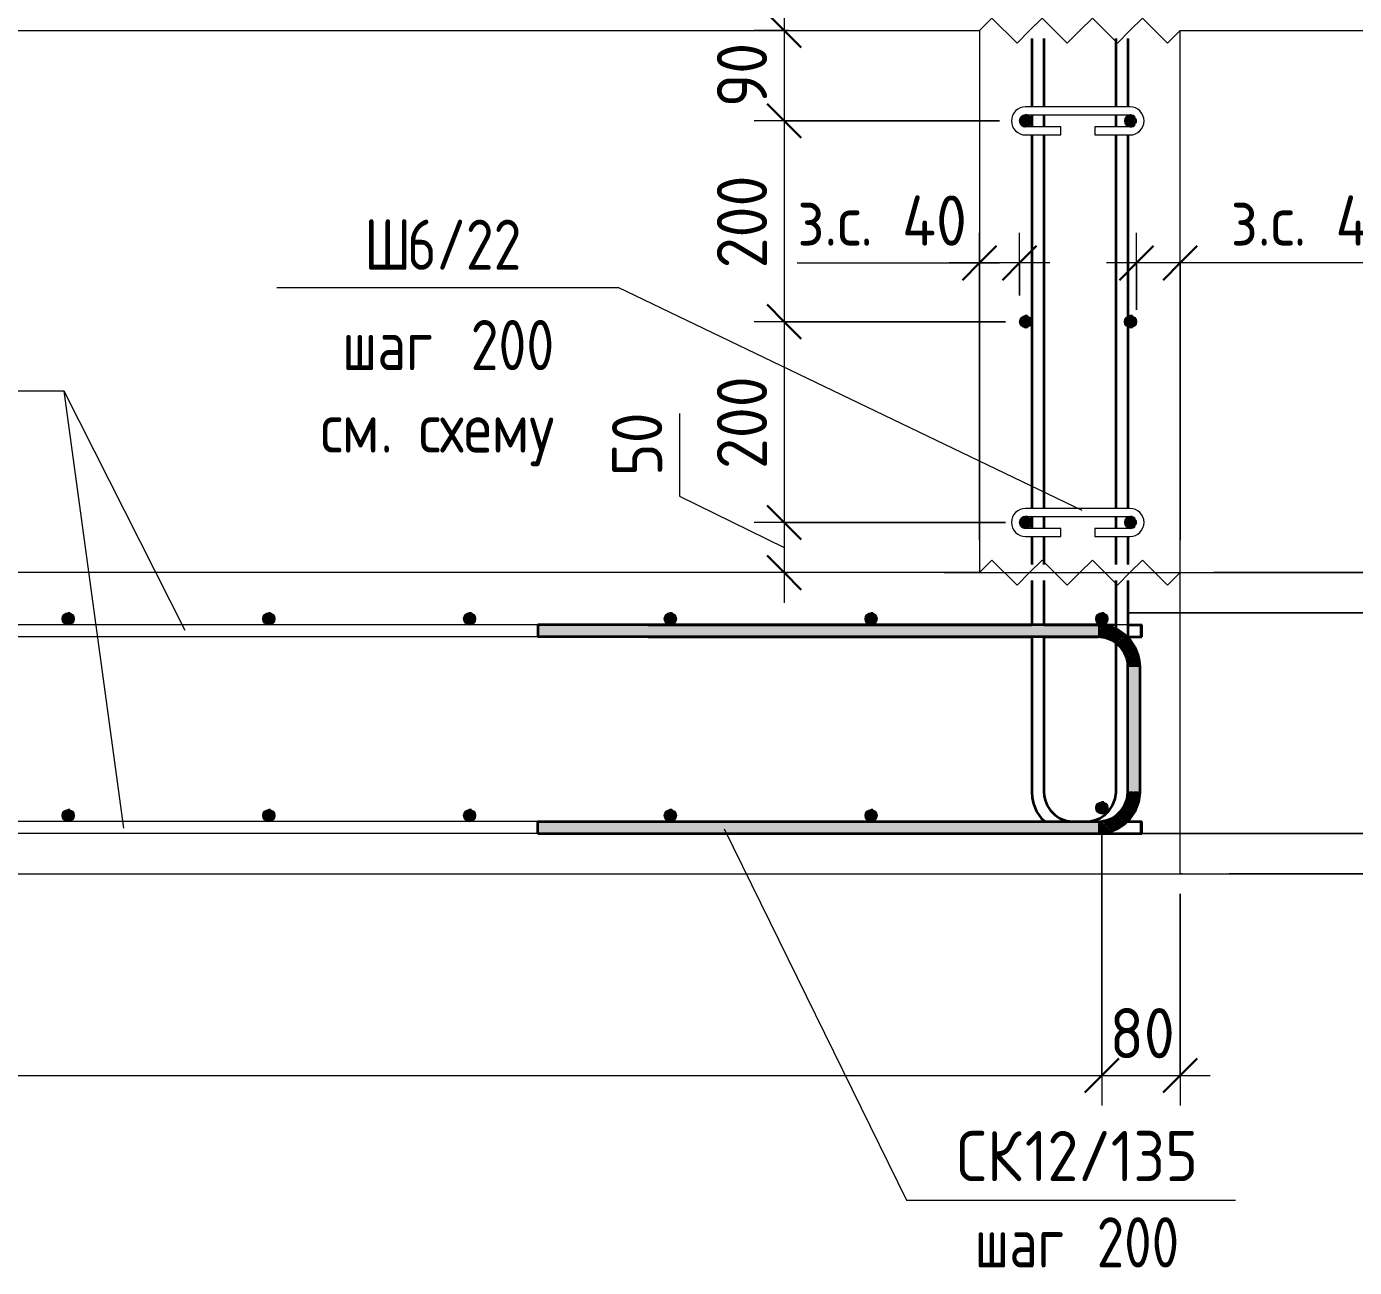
# Model space of a CAD drawing. Header units: millimetres. Extents: x 3129 to 68868, y -1586 to 12682.
# Drawn here: x 41946 to 43269, y -1542 to -306 of the extents above; entities that cross this region are included whole.
import ezdxf

# ---------------------------------------------------------------- set-up
doc = ezdxf.new("R2010")
doc.units = ezdxf.units.MM
for name, color, linetype, lineweight in [('AA_Dim', 7, 'Continuous', 9), ('AA_Dim-20', 7, 'Continuous', 9), ('AA_Linii', 7, 'Continuous', 9), ('AA_Oformlenie', 7, 'Continuous', 9), ('AA_Vinoska', 7, 'Continuous', 9), ('AA_Visotnaya otmetka', 7, 'Continuous', 9), ('AF_Perekritie_Опалубка', 253, 'Continuous', 20), ('AF_Stena_Гидроизоляция', 253, 'Continuous', 20), ('Gen_Text', 7, 'Continuous', 9), ('KR_Armatura', 7, 'Continuous', 20), ('KR_Armatura_Tonkie', 7, 'Continuous', 20)]:
    doc.layers.add(name, color=color, linetype=linetype, lineweight=lineweight)
doc.styles.add('GOST Common', font='GOST_Common.ttf', dxfattribs={"width": 0.85, "height": 50})
doc.styles.add('ISOCPEUR', font='isocpeur.TTF', dxfattribs={"width": 0.85, "height": 50})
doc.styles.add('ISOCPEUR_1', font='isocpeur.TTF', dxfattribs={"width": 0.9, "height": 50})
doc.styles.add('ISOCPEUR_2', font='isocpeur.TTF', dxfattribs={"width": 0.8, "height": 50})
doc.dimstyles.new('05_Округл_5мм__прозр__1', dxfattribs={"dimscale": 304.8, "dimtxt": 50.137748, "dimasz": 0.111549, "dimexe": 0.098425, "dimexo": 0.065617, "dimgap": 0.006562, "dimtad": 1, "dimdec": 0, "dimrnd": 5, "dimdsep": 46, "dimtxsty": 'ISOCPEUR_1', "dimblk1": 'OBLIQUE', "dimblk2": 'OBLIQUE', "dimsah": 1, "dimcen": 0.09, "dimdle": 0.098425, "dimazin": 0, "dimtfac": 1, "dimtdec": 4, "dimtix": 1, "dimtmove": 1, "dimatfit": 3, "dimfxl": 1, "dimtvp": 1, "dimtolj": 1, "dimtzin": 0, "dimlwd": 18, "dimlwe": 18, "dimarcsym": 2})
doc.dimstyles.new('05_Округл_5мм__прозр__2', dxfattribs={"dimscale": 304.8, "dimtxt": 50.137748, "dimasz": 0.111549, "dimexe": 0.098425, "dimexo": 0.065617, "dimgap": 0.006562, "dimtad": 1, "dimdec": 0, "dimrnd": 5, "dimdsep": 46, "dimtxsty": 'ISOCPEUR_1', "dimblk1": 'OBLIQUE', "dimblk2": 'OBLIQUE', "dimsah": 1, "dimcen": 0.09, "dimdle": 0.098425, "dimazin": 0, "dimtfac": 1, "dimtdec": 4, "dimtix": 1, "dimtmove": 0, "dimatfit": 3, "dimfxl": 1, "dimtvp": 1, "dimtolj": 1, "dimtzin": 0, "dimlwd": 18, "dimlwe": 18, "dimarcsym": 2})

# ---------------------------------------------------------------- blocks, each defined once
blk = doc.blocks.new('079_Шпилька _ЭлУзла_ - d8 А240-4081660-Сечение 21')
at = {"layer": 'AA_Oformlenie'}
for p, q in [((-44647, -786), (-44751, -786)), ((-44751, -794), (-44647, -794)), ((-44716, -806), (-44751, -806)), ((-44716, -814), (-44716, -806)), ((-44647, -806), (-44682, -806)), ((-44682, -806), (-44682, -814)), ((-44751, -814), (-44716, -814)), ((-44682, -814), (-44647, -814))]:
    blk.add_line(p, q, dxfattribs=at)
for centre, radius, start, end in [((-44751, -800), 14, 90, 270), ((-44647, -800), 14, 270, 90), ((-44751, -800), 6, 90, 270), ((-44647, -800), 6, 270, 90)]:
    blk.add_arc(centre, radius, start, end, dxfattribs=at)
blk = doc.blocks.new('Последовательность узлов - 3мм масшт20 маскировка-904226-Сечение 21')
at = {"layer": 'AA_Oformlenie'}
for p, q in [((-44797, -850), (-44784.5, -837.5)), ((-44759.5, -862.5), (-44784.5, -837.5)), ((-44747, -850), (-44734.5, -837.5)), ((-44709.5, -862.5), (-44734.5, -837.5)), ((-44697, -850), (-44684.5, -837.5)), ((-44659.5, -862.5), (-44684.5, -837.5)), ((-44647, -850), (-44634.5, -837.5)), ((-44609.5, -862.5), (-44634.5, -837.5)), ((-44747, -850), (-44759.5, -862.5)), ((-44697, -850), (-44709.5, -862.5)), ((-44647, -850), (-44659.5, -862.5)), ((-44597, -850), (-44609.5, -862.5))]:
    blk.add_line(p, q, dxfattribs=at)
blk = doc.blocks.new('DIMBLOCK36-Сечение 21')
at = {"layer": 'AA_Dim-20', "lineweight": 18}
for p, q in [((42701.3, -280), (42701.3, -400)), ((42705.4, -310), (42671.3, -310)), ((42701.3, -310), (42705.4, -310)), ((42915.8, -400), (42671.3, -400)), ((42701.3, -400), (42915.8, -400))]:
    blk.add_line(p, q, dxfattribs=at)
at = {"layer": 'AA_Dim-20', "lineweight": 30}
for p, q in [((42701.3, -310), (42684.3, -293)), ((42701.3, -310), (42718.3, -327)), ((42701.3, -400), (42684.3, -383)), ((42701.3, -400), (42718.3, -417))]:
    blk.add_line(p, q, dxfattribs=at)
at = {"layer": 'AA_Dim-20', "color": 0, "lineweight": 18, "insert": (42634.2, -386.2), "char_height": 50, "width": 74.923, "attachment_point": 1, "rotation": 90, "line_spacing_factor": 1.135194, "style": 'ISOCPEUR_1'}
blk.add_mtext('90', dxfattribs=at)
blk = doc.blocks.new('_Oblique')
at = {"color": 0, "linetype": 'ByBlock', "lineweight": -2}
blk.add_line((-0.5, -0.5), (0.5, 0.5), dxfattribs=at)
blk = doc.blocks.new('DIMBLOCK37-Сечение 21')
at = {"layer": 'AA_Dim-20', "lineweight": 30}
for p, q in [((42701.3, -400), (42684.3, -383)), ((42701.3, -400), (42718.3, -417)), ((42701.3, -600), (42684.3, -583)), ((42701.3, -600), (42718.3, -617))]:
    blk.add_line(p, q, dxfattribs=at)
at = {"layer": 'AA_Dim-20', "lineweight": 18}
for p, q in [((42915.8, -400), (42671.3, -400)), ((42701.3, -400), (42701.3, -600)), ((42701.3, -400), (42915.8, -400)), ((42921.8, -600), (42671.3, -600)), ((42701.3, -600), (42921.8, -600))]:
    blk.add_line(p, q, dxfattribs=at)
at = {"layer": 'AA_Dim-20', "color": 0, "lineweight": 18, "insert": (42634.2, -546.8), "char_height": 50, "width": 112.384, "attachment_point": 1, "rotation": 90, "line_spacing_factor": 1.135194, "style": 'ISOCPEUR_1'}
blk.add_mtext('200', dxfattribs=at)
blk = doc.blocks.new('DIMBLOCK38-Сечение 21')
at = {"layer": 'AA_Dim-20', "lineweight": 30}
for p, q in [((42701.3, -600), (42684.3, -583)), ((42701.3, -600), (42718.3, -617)), ((42701.3, -800), (42684.3, -783)), ((42701.3, -800), (42718.3, -817))]:
    blk.add_line(p, q, dxfattribs=at)
at = {"layer": 'AA_Dim-20', "lineweight": 18}
for p, q in [((42921.8, -600), (42671.3, -600)), ((42701.3, -600), (42701.3, -800)), ((42701.3, -600), (42921.8, -600)), ((42921.8, -800), (42671.3, -800)), ((42701.3, -800), (42921.8, -800))]:
    blk.add_line(p, q, dxfattribs=at)
at = {"layer": 'AA_Dim-20', "color": 0, "lineweight": 18, "insert": (42634.2, -746.8), "char_height": 50, "width": 112.384, "attachment_point": 1, "rotation": 90, "line_spacing_factor": 1.135194, "style": 'ISOCPEUR_1'}
blk.add_mtext('200', dxfattribs=at)
blk = doc.blocks.new('DIMBLOCK39-Сечение 21')
at = {"layer": 'AA_Dim-20', "lineweight": 18}
for p, q in [((42596.8, -691.5), (42596.8, -773.9)), ((42596.8, -773.9), (42701.3, -825)), ((42921.8, -800), (42671.3, -800)), ((42701.3, -800), (42701.3, -880)), ((42701.3, -800), (42921.8, -800)), ((42705.4, -850), (42671.3, -850)), ((42701.3, -850), (42705.4, -850))]:
    blk.add_line(p, q, dxfattribs=at)
at = {"layer": 'AA_Dim-20', "lineweight": 30}
for p, q in [((42701.3, -800), (42684.3, -783)), ((42701.3, -800), (42718.3, -817)), ((42701.3, -850), (42684.3, -833)), ((42701.3, -850), (42718.3, -867))]:
    blk.add_line(p, q, dxfattribs=at)
at = {"layer": 'AA_Dim-20', "color": 0, "lineweight": 18, "insert": (42529.7, -753.9), "char_height": 50, "width": 74.923, "attachment_point": 1, "rotation": 90, "line_spacing_factor": 1.135194, "style": 'ISOCPEUR_1'}
blk.add_mtext('50', dxfattribs=at)
blk = doc.blocks.new('DIMBLOCK41-Сечение 21')
at = {"layer": 'AA_Dim-20', "lineweight": 18}
for p, q in [((43017.8, -1110.4), (43017.8, -1380.9)), ((43017.8, -1350.9), (43017.8, -1110.4)), ((40487.8, -1118), (40487.8, -1380.9)), ((40487.8, -1350.9), (40487.8, -1118)), ((40487.8, -1350.9), (43017.8, -1350.9))]:
    blk.add_line(p, q, dxfattribs=at)
at = {"layer": 'AA_Dim-20', "lineweight": 30}
for p, q in [((40487.8, -1350.9), (40504.8, -1333.9)), ((43017.8, -1350.9), (43034.8, -1333.9)), ((40487.8, -1350.9), (40470.8, -1367.9)), ((43017.8, -1350.9), (43000.8, -1367.9))]:
    blk.add_line(p, q, dxfattribs=at)
at = {"layer": 'AA_Dim-20', "color": 0, "lineweight": 18, "insert": (41639.7, -1283.8), "char_height": 50, "width": 271.311, "attachment_point": 1, "line_spacing_factor": 1.135194, "style": 'ISOCPEUR_1'}
blk.add_mtext('шаг 200', dxfattribs=at)
blk = doc.blocks.new('DIMBLOCK42-Сечение 21')
at = {"layer": 'AA_Dim-20', "lineweight": 18}
for p, q in [((43017.8, -1110.4), (43017.8, -1380.9)), ((43017.8, -1350.9), (43017.8, -1110.4)), ((43095.8, -1170), (43095.8, -1380.9)), ((43095.8, -1350.9), (43095.8, -1170)), ((43017.8, -1350.9), (43125.8, -1350.9))]:
    blk.add_line(p, q, dxfattribs=at)
at = {"layer": 'AA_Dim-20', "lineweight": 30}
for p, q in [((43017.8, -1350.9), (43034.8, -1333.9)), ((43095.8, -1350.9), (43112.8, -1333.9)), ((43017.8, -1350.9), (43000.8, -1367.9)), ((43095.8, -1350.9), (43078.8, -1367.9))]:
    blk.add_line(p, q, dxfattribs=at)
at = {"layer": 'AA_Dim-20', "color": 0, "lineweight": 18, "insert": (43025.6, -1283.8), "char_height": 50, "width": 74.923, "attachment_point": 1, "line_spacing_factor": 1.135194, "style": 'ISOCPEUR_1'}
blk.add_mtext('80', dxfattribs=at)
blk = doc.blocks.new('DIMBLOCK43-Сечение 21')
at = {"layer": 'AA_Dim-20', "lineweight": 18}
for p, q in [((43052.3, -588.1), (43052.3, -511.5)), ((43095.8, -817.5), (43095.8, -511.5)), ((43125.8, -541.5), (43022.3, -541.5)), ((43052.3, -541.5), (43052.3, -588.1)), ((43126.1, -541.5), (43074.1, -541.5)), ((43095.8, -541.5), (43095.8, -817.5)), ((43320.1, -541.5), (43126.1, -541.5))]:
    blk.add_line(p, q, dxfattribs=at)
at = {"layer": 'AA_Dim-20', "lineweight": 30}
for p, q in [((43052.3, -541.5), (43069.3, -524.5)), ((43095.8, -541.5), (43112.8, -524.5)), ((43052.3, -541.5), (43035.3, -558.5)), ((43095.8, -541.5), (43078.8, -558.5))]:
    blk.add_line(p, q, dxfattribs=at)
at = {"layer": 'AA_Dim-20', "color": 0, "lineweight": 18, "insert": (43146.1, -474.3), "char_height": 50, "width": 208.876, "attachment_point": 1, "line_spacing_factor": 1.135194, "style": 'ISOCPEUR_1'}
blk.add_mtext('з.с. 40', dxfattribs=at)
blk = doc.blocks.new('DIMBLOCK44-Сечение 21')
at = {"layer": 'AA_Dim-20', "lineweight": 18}
for p, q in [((42895.8, -817.5), (42895.8, -511.5)), ((42935.8, -574), (42935.8, -511.5)), ((42714.3, -541.5), (42908.3, -541.5)), ((42965.8, -541.5), (42865.8, -541.5)), ((42895.8, -541.5), (42895.8, -817.5)), ((42908.3, -541.5), (42915.8, -541.5)), ((42935.8, -541.5), (42935.8, -574))]:
    blk.add_line(p, q, dxfattribs=at)
at = {"layer": 'AA_Dim-20', "lineweight": 30}
for p, q in [((42895.8, -541.5), (42912.8, -524.5)), ((42935.8, -541.5), (42952.8, -524.5)), ((42895.8, -541.5), (42878.8, -558.5)), ((42935.8, -541.5), (42918.8, -558.5))]:
    blk.add_line(p, q, dxfattribs=at)
at = {"layer": 'AA_Dim-20', "color": 0, "lineweight": 18, "insert": (42714.3, -474.3), "char_height": 50, "width": 208.876, "attachment_point": 1, "line_spacing_factor": 1.135194, "style": 'ISOCPEUR_1'}
blk.add_mtext('з.с. 40', dxfattribs=at)
blk = doc.blocks.new('DIMBLOCK45-Сечение 21')
at = {"layer": 'AA_Dim-20', "lineweight": 18}
for p, q in [((43465.4, -340), (43465.4, -240)), ((43276, -270), (43495.4, -270)), ((43465.4, -270), (43276, -270)), ((43465.4, -304.4), (43465.4, -290)), ((43313.5, -310), (43495.4, -310)), ((43465.4, -310), (43313.5, -310)), ((43465.4, -498.5), (43465.4, -304.4))]:
    blk.add_line(p, q, dxfattribs=at)
at = {"layer": 'AA_Dim-20', "lineweight": 30}
for p, q in [((43465.4, -270), (43448.4, -253)), ((43465.4, -270), (43482.4, -287)), ((43465.4, -310), (43448.4, -293)), ((43465.4, -310), (43482.4, -327))]:
    blk.add_line(p, q, dxfattribs=at)
at = {"layer": 'AA_Dim-20', "color": 0, "lineweight": 18, "insert": (43398.3, -498.5), "char_height": 50, "width": 208.876, "attachment_point": 1, "rotation": 90, "line_spacing_factor": 1.135194, "style": 'ISOCPEUR_1'}
blk.add_mtext('з.с. 40', dxfattribs=at)
blk = doc.blocks.new('DIMBLOCK48-Сечение 21')
at = {"layer": 'AA_Dim-20', "lineweight": 18}
for p, q in [((43465.4, -636.9), (43465.4, -831)), ((43465.4, -820), (43465.4, -920)), ((43465.4, -831), (43465.4, -870)), ((43129.5, -850), (43495.4, -850)), ((43465.4, -850), (43129.5, -850)), ((43043.8, -890), (43495.4, -890)), ((43465.4, -890), (43043.8, -890))]:
    blk.add_line(p, q, dxfattribs=at)
at = {"layer": 'AA_Dim-20', "lineweight": 30}
for p, q in [((43465.4, -850), (43448.4, -833)), ((43465.4, -850), (43482.4, -867)), ((43465.4, -890), (43448.4, -873)), ((43465.4, -890), (43482.4, -907))]:
    blk.add_line(p, q, dxfattribs=at)
at = {"layer": 'AA_Dim-20', "color": 0, "lineweight": 18, "insert": (43398.3, -811), "char_height": 50, "width": 208.876, "attachment_point": 1, "rotation": 90, "line_spacing_factor": 1.135194, "style": 'ISOCPEUR_1'}
blk.add_mtext('з.с. 40', dxfattribs=at)
blk = doc.blocks.new('DIMBLOCK49-Сечение 21')
at = {"layer": 'AA_Dim-20', "lineweight": 18}
for p, q in [((43465.4, -1180), (43465.4, -1080)), ((43033.8, -1110), (43495.4, -1110)), ((43465.4, -1110), (43033.8, -1110)), ((43465.4, -1142.4), (43465.4, -1130)), ((43144.5, -1150), (43495.4, -1150)), ((43465.4, -1150), (43144.5, -1150)), ((43465.4, -1336.5), (43465.4, -1142.4))]:
    blk.add_line(p, q, dxfattribs=at)
at = {"layer": 'AA_Dim-20', "lineweight": 30}
for p, q in [((43465.4, -1110), (43448.4, -1093)), ((43465.4, -1110), (43482.4, -1127)), ((43465.4, -1150), (43448.4, -1133)), ((43465.4, -1150), (43482.4, -1167))]:
    blk.add_line(p, q, dxfattribs=at)
at = {"layer": 'AA_Dim-20', "color": 0, "lineweight": 18, "insert": (43398.3, -1336.5), "char_height": 50, "width": 208.876, "attachment_point": 1, "rotation": 90, "line_spacing_factor": 1.135194, "style": 'ISOCPEUR_1'}
blk.add_mtext('з.с. 40', dxfattribs=at)
blk = doc.blocks.new('DIMBLOCK50-Сечение 21')
at = {"layer": 'AA_Dim-20', "lineweight": 30}
for p, q in [((43591.2, -850), (43574.2, -833)), ((43591.2, -850), (43608.2, -867)), ((43591.2, -1150), (43574.2, -1133)), ((43591.2, -1150), (43608.2, -1167))]:
    blk.add_line(p, q, dxfattribs=at)
at = {"layer": 'AA_Dim-20', "lineweight": 18}
for p, q in [((43134.1, -850), (43621.2, -850)), ((43591.2, -850), (43134.1, -850)), ((43591.2, -1180), (43591.2, -850)), ((43145, -1150), (43621.2, -1150)), ((43591.2, -1150), (43145, -1150))]:
    blk.add_line(p, q, dxfattribs=at)
at = {"layer": 'AA_Dim-20', "color": 0, "lineweight": 18, "insert": (43524.1, -1046.8), "char_height": 50, "width": 112.384, "attachment_point": 1, "rotation": 90, "line_spacing_factor": 1.135194, "style": 'ISOCPEUR_1'}
blk.add_mtext('300', dxfattribs=at)
blk = doc.blocks.new('DIMBLOCK51-Сечение 21')
at = {"layer": 'AA_Dim-20', "lineweight": 18}
for p, q in [((43591.2, -850), (43591.2, -280)), ((43610.1, -310), (43561.2, -310)), ((43591.2, -310), (43606.1, -310)), ((43134.1, -850), (43621.2, -850)), ((43591.2, -850), (43134.1, -850))]:
    blk.add_line(p, q, dxfattribs=at)
at = {"layer": 'AA_Dim-20', "lineweight": 30}
for p, q in [((43591.2, -310), (43574.2, -293)), ((43591.2, -310), (43608.2, -327)), ((43591.2, -850), (43574.2, -833)), ((43591.2, -850), (43608.2, -867))]:
    blk.add_line(p, q, dxfattribs=at)
at = {"layer": 'AA_Dim-20', "color": 0, "lineweight": 18, "insert": (43524.1, -628.7), "char_height": 50, "width": 116.925, "attachment_point": 1, "rotation": 90, "line_spacing_factor": 1.135194, "style": 'ISOCPEUR_1'}
blk.add_mtext('540', dxfattribs=at)
blk = doc.blocks.new('042_М_Арматуры - Диам длина поз _ Комментарий-2260297-Сечение 21')
at = {"layer": 'AA_Vinoska'}
blk.add_line((-46484.4, -725.7), (-46164.4, -725.7), dxfattribs=at)
blk = doc.blocks.new('010_Текст с выноской - Текст 2 строки-4087354-Сечение 21')
at = {"layer": 'AA_Vinoska'}
blk.add_line((-47463.3, -109.1), (-47803.3, -109.1), dxfattribs=at)
blk = doc.blocks.new('010_Текст с выноской - Текст 2 строки-4090127-Сечение 21')
at = {"layer": 'AA_Vinoska'}
blk.add_line((-45497.1, -565.9), (-45157.1, -565.9), dxfattribs=at)

msp = doc.modelspace()

# ---------------------------------------------------------------- hatches: boundary and pattern name
at = {"layer": 'KR_Armatura'}
h = msp.add_hatch(color=256, dxfattribs=at)
edge = h.paths.add_edge_path()
edge.add_arc((42941.8, -400), 6, 0, 360)
for points in [[(42941.8, -406), (42947, -403), (42947, -397), (42941.8, -394), (42936.6, -397), (42936.6, -403), (42941.4, -405.8)], [(43046.2, -405.9), (43046.6, -405.8), (43050.6, -403.5), (43051, -403), (43051.5, -401.6), (43051.5, -398.2), (43050.6, -396.5), (43046.2, -394.1), (43041.1, -397), (43041.1, -403), (43045.9, -405.8)], [(42941.8, -606), (42947, -603), (42947, -597), (42941.8, -594), (42936.6, -597), (42936.6, -603)], [(43046.3, -606), (43051.5, -603), (43051.5, -597), (43046.3, -594), (43041.1, -597), (43041.1, -603)], [(42941.8, -806), (42947, -803), (42947, -797), (42941.8, -794), (42936.6, -797), (42936.6, -803), (42941.4, -805.8)], [(43046.2, -805.9), (43046.6, -805.8), (43050.6, -803.5), (43051, -803), (43051.5, -801.6), (43051.5, -798.2), (43050.6, -796.5), (43046.2, -794.1), (43041.1, -797), (43041.1, -803), (43045.9, -805.8)], [(41987.8, -902), (41993, -899), (41993, -893), (41987.8, -890), (41982.6, -893), (41982.6, -899)], [(42187.8, -902), (42193, -899), (42193, -893), (42187.8, -890), (42182.6, -893), (42182.6, -899)], [(42387.8, -902), (42393, -899), (42393, -893), (42387.8, -890), (42382.6, -893), (42382.6, -899)], [(42587.8, -902), (42593, -899), (42593, -893), (42587.8, -890), (42582.6, -893), (42582.6, -899)], [(42787.8, -902), (42793, -899), (42793, -893), (42787.8, -890), (42782.6, -893), (42782.6, -899)], [(43017.8, -902), (43023, -899), (43023, -893), (43017.8, -890), (43012.6, -893), (43012.6, -899)], [(43017.8, -1090.4), (43023, -1087.4), (43023, -1081.4), (43017.8, -1078.4), (43012.6, -1081.4), (43012.6, -1087.4)], [(41987.8, -1098), (41993, -1095), (41993, -1089), (41987.8, -1086), (41982.6, -1089), (41982.6, -1095)], [(42187.8, -1098), (42193, -1095), (42193, -1089), (42187.8, -1086), (42182.6, -1089), (42182.6, -1095)], [(42387.8, -1098), (42393, -1095), (42393, -1089), (42387.8, -1086), (42382.6, -1089), (42382.6, -1095)], [(42587.8, -1098), (42593, -1095), (42593, -1089), (42587.8, -1086), (42582.6, -1089), (42582.6, -1095)], [(42787.8, -1098), (42793, -1095), (42793, -1089), (42787.8, -1086), (42782.6, -1089), (42782.6, -1095)]]:
    msp.add_hatch(color=256, dxfattribs=at).paths.add_polyline_path(points)
h = msp.add_hatch(color=256, dxfattribs=at)
edge = h.paths.add_edge_path()
edge.add_arc((43046.3, -400), 6, 91.0721, 268.9279)
edge.add_line((43046.2, -406), (43046.3, -400))
edge.add_line((43046.3, -400), (43046.2, -394))
h = msp.add_hatch(color=256, dxfattribs=at)
edge = h.paths.add_edge_path()
edge.add_arc((43046.3, -400), 6, 40.3657, 88.2946)
edge.add_line((43046.5, -394), (43046.3, -400))
edge.add_line((43046.3, -400), (43050.9, -396.1))
h = msp.add_hatch(color=256, dxfattribs=at)
edge = h.paths.add_edge_path()
edge.add_arc((43046.3, -400), 6, 342.0711, 377.9289)
edge.add_line((43052, -398.2), (43046.3, -400))
edge.add_line((43046.3, -400), (43052, -401.8))
h = msp.add_hatch(color=256, dxfattribs=at)
edge = h.paths.add_edge_path()
edge.add_arc((43046.3, -400), 6, 271.7054, 319.6343)
edge.add_line((43050.9, -403.9), (43046.3, -400))
edge.add_line((43046.3, -400), (43046.5, -406))
h = msp.add_hatch(color=256, dxfattribs=at)
edge = h.paths.add_edge_path()
edge.add_arc((42941.8, -600), 6, 0, 360)
h = msp.add_hatch(color=256, dxfattribs=at)
edge = h.paths.add_edge_path()
edge.add_arc((43046.3, -600), 6, 0, 360)
h = msp.add_hatch(color=256, dxfattribs=at)
edge = h.paths.add_edge_path()
edge.add_arc((42941.8, -800), 6, 0, 360)
h = msp.add_hatch(color=256, dxfattribs=at)
edge = h.paths.add_edge_path()
edge.add_arc((43046.3, -800), 6, 91.0721, 268.9279)
edge.add_line((43046.2, -806), (43046.3, -800))
edge.add_line((43046.3, -800), (43046.2, -794))
h = msp.add_hatch(color=256, dxfattribs=at)
edge = h.paths.add_edge_path()
edge.add_arc((43046.3, -800), 6, 40.3657, 88.2946)
edge.add_line((43046.5, -794), (43046.3, -800))
edge.add_line((43046.3, -800), (43050.9, -796.1))
h = msp.add_hatch(color=256, dxfattribs=at)
edge = h.paths.add_edge_path()
edge.add_arc((43046.3, -800), 6, 342.0711, 377.9289)
edge.add_line((43052, -798.2), (43046.3, -800))
edge.add_line((43046.3, -800), (43052, -801.8))
h = msp.add_hatch(color=256, dxfattribs=at)
edge = h.paths.add_edge_path()
edge.add_arc((43046.3, -800), 6, 271.7054, 319.6343)
edge.add_line((43050.9, -803.9), (43046.3, -800))
edge.add_line((43046.3, -800), (43046.5, -806))
h = msp.add_hatch(color=256, dxfattribs=at)
edge = h.paths.add_edge_path()
edge.add_arc((41987.8, -896), 6, 0, 360)
h = msp.add_hatch(color=256, dxfattribs=at)
edge = h.paths.add_edge_path()
edge.add_arc((42187.8, -896), 6, 0, 360)
h = msp.add_hatch(color=256, dxfattribs=at)
edge = h.paths.add_edge_path()
edge.add_arc((42387.8, -896), 6, 0, 360)
h = msp.add_hatch(color=256, dxfattribs=at)
edge = h.paths.add_edge_path()
edge.add_arc((42587.8, -896), 6, 0, 360)
h = msp.add_hatch(color=256, dxfattribs=at)
edge = h.paths.add_edge_path()
edge.add_arc((42787.8, -896), 6, 0, 360)
h = msp.add_hatch(color=256, dxfattribs=at)
edge = h.paths.add_edge_path()
edge.add_arc((43017.8, -896), 6, 0, 360)
h = msp.add_hatch(color=256, dxfattribs=at)
edge = h.paths.add_edge_path()
edge.add_arc((43017.8, -1084.4), 6, 0, 360)
h = msp.add_hatch(color=256, dxfattribs=at)
edge = h.paths.add_edge_path()
edge.add_arc((41987.8, -1092), 6, 0, 360)
h = msp.add_hatch(color=256, dxfattribs=at)
edge = h.paths.add_edge_path()
edge.add_arc((42187.8, -1092), 6, 0, 360)
h = msp.add_hatch(color=256, dxfattribs=at)
edge = h.paths.add_edge_path()
edge.add_arc((42387.8, -1092), 6, 0, 360)
h = msp.add_hatch(color=256, dxfattribs=at)
edge = h.paths.add_edge_path()
edge.add_arc((42587.8, -1092), 6, 0, 360)
h = msp.add_hatch(color=256, dxfattribs=at)
edge = h.paths.add_edge_path()
edge.add_arc((42787.8, -1092), 6, 0, 360)
at = {"layer": 'KR_Armatura_Tonkie'}
for points in [[(42787.8, -914), (43013.8, -914), (43013.8, -902), (42455.8, -902), (42455.8, -914), (42712.1, -914)], [(43014.6, -914), (43014.8, -902), (43013.8, -902), (43014.6, -914)], [(43014.6, -914), (43013.8, -902), (43013.8, -914)], [(43021.1, -914.9), (43014.8, -902), (43014.6, -914), (43014.8, -914)], [(43021.1, -914.9), (43024, -903.3), (43014.8, -902), (43020.7, -914)], [(43028, -917.5), (43024, -903.3), (43021.1, -914.9), (43024, -916)], [(43028, -917.5), (43033.6, -907), (43024, -903.3), (43027, -914)], [(43032.8, -920.8), (43033.6, -907), (43028, -917.5), (43031.9, -920.2)], [(43032.8, -920.8), (43040.3, -911.4), (43033.6, -907), (43033, -917.5)], [(43037, -925), (43040.3, -911.8), (43032.8, -920.8), (43033.6, -921.6)], [(43037, -925), (43046.3, -917.4), (43040.5, -911.5), (43040.3, -912.3)], [(43040.3, -929.9), (43046.3, -917.4), (43037, -925)], [(43040.3, -929.9), (43050.9, -924.2), (43046.3, -917.4), (43043.8, -922.5)], [(43042.5, -935.3), (43050.9, -924.2), (43040.3, -929.9)], [(43042.5, -935.3), (43054, -931.8), (43050.9, -924.2), (43043.8, -933.6)], [(43043.5, -939.6), (43054, -931.8), (43042.5, -935.3)], [(43043.5, -939.6), (43055.4, -937.8), (43054, -931.8), (43043.8, -939.4)], [(43043.8, -944), (43055.4, -937.8), (43043.5, -939.6)], [(43044.5, -944), (43055.8, -944), (43055.4, -937.8), (43043.9, -944)], [(43043.9, -1068), (43055.8, -1068), (43055.8, -944), (43043.8, -944), (43043.8, -1068)], [(43042.9, -1075.3), (43055.8, -1069), (43043.8, -1068.7), (43043.8, -1069.1)], [(43054.6, -1078.2), (43055.8, -1069), (43042.9, -1075.3), (43043.9, -1075.5)], [(43043.8, -1068.7), (43054.6, -1068), (43043.8, -1068)], [(43055.8, -1069), (43055.8, -1068), (43043.9, -1068.7), (43054.6, -1069)], [(43050.9, -1087.8), (43040.3, -1082.1), (43037, -1087), (43046.3, -1087.5)], [(43040.3, -1082.1), (43054.6, -1078.2), (43042.9, -1075.3), (43041.7, -1078.5)], [(43050.9, -1087.8), (43054.6, -1078.2), (43040.3, -1082.1), (43043.9, -1084.1)], [(42985.2, -1110), (43013.8, -1110), (43013.8, -1098), (42455.8, -1098), (42455.8, -1110), (42930.6, -1110)], [(43020, -1109.5), (43018.2, -1097.7), (43013.8, -1098), (43019.7, -1109.1)], [(43013.8, -1110), (43020, -1109.5), (43013.8, -1098), (43013.8, -1109.8)], [(43026, -1108.2), (43022.5, -1096.7), (43018.2, -1097.7), (43023.7, -1105)], [(43020, -1109.5), (43026, -1108.2), (43018.3, -1098), (43019.9, -1109.1)], [(43033.6, -1105), (43028, -1094.5), (43022.5, -1096.7), (43032.8, -1104.5)], [(43026, -1108.2), (43033.6, -1105), (43022.5, -1096.7), (43022.9, -1098)], [(43040.5, -1100.5), (43032.8, -1091.2), (43028, -1094.5), (43039.9, -1100.2)], [(43033.6, -1105), (43040.5, -1100.5), (43028, -1094.5), (43029.9, -1098)], [(43046.3, -1094.6), (43037, -1087), (43032.8, -1091.2), (43043.9, -1094)], [(43040.5, -1100.5), (43046.3, -1094.6), (43032.8, -1091.2), (43039.9, -1099.7)], [(43046.3, -1094.6), (43050.9, -1087.8), (43037, -1087), (43043.9, -1092.7)]]:
    msp.add_hatch(color=256, dxfattribs=at).paths.add_polyline_path(points)

# ---------------------------------------------------------------- linework, layer by layer
at = {"layer": 'AA_Linii', "lineweight": 20}
for p, q in [((43055.8, -902), (40440.8, -902)), ((43055.8, -902), (43055.8, -914)), ((43055.8, -914), (40440.8, -914)), ((43017.8, -1090.4), (43017.8, -1080.4)), ((43017.8, -1090.4), (43017.8, -1082)), ((43055.8, -1098), (40440.8, -1098)), ((43055.8, -1098), (43055.8, -1110)), ((43055.8, -1110), (40440.8, -1110))]:
    msp.add_line(p, q, dxfattribs=at)
at = {"layer": 'AA_Vinoska'}
for p, q in [((42998.1, -788.2), (42535.8, -565.9)), ((42043.2, -1104.7), (41983.8, -669.1)), ((42104.5, -907.8), (41983.8, -669.1)), ((42641.3, -1105.2), (42823.2, -1475.2)), ((42823.2, -1475.2), (42830.8, -1475.2))]:
    msp.add_line(p, q, dxfattribs=at)
at = {"layer": 'AA_Visotnaya otmetka'}
for p, q in [((43180.7, -310), (43642.8, -310)), ((42860.5, -850), (43501, -850)), ((42968, -1150), (43535.3, -1150))]:
    msp.add_line(p, q, dxfattribs=at)
at = {"layer": 'AF_Perekritie_Опалубка'}
for p, q in [((40600.8, -310), (42895.8, -310)), ((43095.8, -310), (43295.8, -310)), ((42895.8, -850), (40600.8, -850)), ((43095.8, -1150), (43095.8, -850)), ((40400.8, -1150), (43095.8, -1150)), ((43097.9, -1150), (43095.8, -1150))]:
    msp.add_line(p, q, dxfattribs=at)
at = {"layer": 'AF_Stena_Гидроизоляция'}
for p, q in [((42895.8, -310), (42895.8, -850)), ((43095.8, -850), (43095.8, -310)), ((43095.8, -310), (43097.9, -310))]:
    msp.add_line(p, q, dxfattribs=at)
at = {"layer": 'KR_Armatura'}
for p, q in [((42941.8, -394), (42936.6, -397)), ((42943.8, -394), (42941.8, -394)), ((42947, -397), (42941.8, -394)), ((43046.2, -394.1), (43041.1, -397)), ((43046.3, -400), (43046.2, -394)), ((43050.6, -396.5), (43046.2, -394.1)), ((43046.5, -394), (43046.3, -400)), ((43046.3, -400), (43050.9, -396.1)), ((43051.5, -398.2), (43050.6, -396.5)), ((42936.6, -397), (42936.6, -403)), ((42936.6, -403), (42941.4, -405.8)), ((42941.4, -405.8), (42941.8, -406)), ((42941.8, -406), (42947, -403)), ((42943.8, -406), (42941.8, -406)), ((42947, -403), (42947, -397)), ((43041.1, -397), (43041.1, -403)), ((43041.1, -403), (43045.9, -405.8)), ((43045.9, -405.8), (43046.2, -405.9)), ((43046.2, -406), (43046.3, -400)), ((43046.2, -405.9), (43046.6, -405.8)), ((43052, -398.2), (43046.3, -400)), ((43050.9, -403.9), (43046.3, -400)), ((43046.3, -400), (43046.5, -406)), ((43046.3, -400), (43052, -401.8)), ((43046.6, -405.8), (43050.6, -403.5)), ((43050.6, -403.5), (43051, -403)), ((43051, -403), (43051.5, -401.6)), ((43051.5, -401.6), (43051.5, -398.2)), ((42941.8, -594), (42936.6, -597)), ((42943.8, -594), (42941.8, -594)), ((42947, -597), (42941.8, -594)), ((43046.3, -594), (43041.1, -597)), ((43048.3, -594), (43046.3, -594)), ((43051.5, -597), (43046.3, -594)), ((42936.6, -597), (42936.6, -603)), ((42936.6, -603), (42941.8, -606)), ((42941.8, -606), (42947, -603)), ((42943.8, -606), (42941.8, -606)), ((42947, -603), (42947, -597)), ((43041.1, -597), (43041.1, -603)), ((43041.1, -603), (43046.3, -606)), ((43046.3, -606), (43051.5, -603)), ((43048.3, -606), (43046.3, -606)), ((43051.5, -603), (43051.5, -597)), ((42941.8, -794), (42936.6, -797)), ((42936.6, -797), (42936.6, -803)), ((42936.6, -803), (42941.4, -805.8)), ((42941.4, -805.8), (42941.8, -806)), ((42943.8, -794), (42941.8, -794)), ((42947, -797), (42941.8, -794)), ((42941.8, -806), (42947, -803)), ((42943.8, -806), (42941.8, -806)), ((42947, -803), (42947, -797)), ((43046.2, -794.1), (43041.1, -797)), ((43041.1, -797), (43041.1, -803)), ((43041.1, -803), (43045.9, -805.8)), ((43045.9, -805.8), (43046.2, -805.9)), ((43046.3, -800), (43046.2, -794)), ((43050.6, -796.5), (43046.2, -794.1)), ((43046.2, -806), (43046.3, -800)), ((43046.2, -805.9), (43046.6, -805.8)), ((43046.5, -794), (43046.3, -800)), ((43046.3, -800), (43050.9, -796.1)), ((43052, -798.2), (43046.3, -800)), ((43050.9, -803.9), (43046.3, -800)), ((43046.3, -800), (43046.5, -806)), ((43046.3, -800), (43052, -801.8)), ((43046.6, -805.8), (43050.6, -803.5)), ((43051.5, -798.2), (43050.6, -796.5)), ((43050.6, -803.5), (43051, -803)), ((43051, -803), (43051.5, -801.6)), ((43051.5, -801.6), (43051.5, -798.2)), ((41987.8, -890), (41982.6, -893)), ((41982.6, -893), (41982.6, -899)), ((41982.6, -899), (41987.8, -902)), ((41989.5, -890), (41987.8, -890)), ((41993, -893), (41987.8, -890)), ((41987.8, -902), (41993, -899)), ((41993, -899), (41993, -893)), ((42187.8, -890), (42182.6, -893)), ((42182.6, -893), (42182.6, -899)), ((42182.6, -899), (42187.8, -902)), ((42189.5, -890), (42187.8, -890)), ((42193, -893), (42187.8, -890)), ((42187.8, -902), (42193, -899)), ((42193, -899), (42193, -893)), ((42387.8, -890), (42382.6, -893)), ((42382.6, -893), (42382.6, -899)), ((42382.6, -899), (42387.8, -902)), ((42389.6, -890), (42387.8, -890)), ((42393, -893), (42387.8, -890)), ((42387.8, -902), (42393, -899)), ((42393, -899), (42393, -893)), ((42587.8, -890), (42582.6, -893)), ((42582.6, -893), (42582.6, -899)), ((42582.6, -899), (42587.8, -902)), ((42589.7, -890), (42587.8, -890)), ((42593, -893), (42587.8, -890)), ((42587.8, -902), (42593, -899)), ((42593, -899), (42593, -893)), ((42787.8, -890), (42782.6, -893)), ((42782.6, -893), (42782.6, -899)), ((42782.6, -899), (42787.8, -902)), ((42789.7, -890), (42787.8, -890)), ((42793, -893), (42787.8, -890)), ((42787.8, -902), (42793, -899)), ((42793, -899), (42793, -893)), ((43017.8, -890), (43012.6, -893)), ((43012.6, -893), (43012.6, -899)), ((43012.6, -899), (43017.8, -902)), ((43019.8, -890), (43017.8, -890)), ((43023, -893), (43017.8, -890)), ((43017.8, -902), (43023, -899)), ((43023, -899), (43023, -893)), ((41989.5, -902), (41987.8, -902)), ((42189.5, -902), (42187.8, -902)), ((42389.6, -902), (42387.8, -902)), ((42589.7, -902), (42587.8, -902)), ((42789.7, -902), (42787.8, -902)), ((43019.8, -902), (43017.8, -902)), ((43017.8, -1078.4), (43012.6, -1081.4)), ((43012.6, -1081.4), (43012.6, -1087.4)), ((43019.8, -1078.4), (43017.8, -1078.4)), ((43023, -1081.4), (43017.8, -1078.4)), ((43023, -1087.4), (43023, -1081.4)), ((41987.8, -1086), (41982.6, -1089)), ((41982.6, -1089), (41982.6, -1095)), ((41982.6, -1095), (41987.8, -1098)), ((41989.5, -1086), (41987.8, -1086)), ((41993, -1089), (41987.8, -1086)), ((41987.8, -1098), (41993, -1095)), ((41989.5, -1098), (41987.8, -1098)), ((41993, -1095), (41993, -1089)), ((42187.8, -1086), (42182.6, -1089)), ((42182.6, -1089), (42182.6, -1095)), ((42182.6, -1095), (42187.8, -1098)), ((42189.5, -1086), (42187.8, -1086)), ((42193, -1089), (42187.8, -1086)), ((42187.8, -1098), (42193, -1095)), ((42189.5, -1098), (42187.8, -1098)), ((42193, -1095), (42193, -1089)), ((42387.8, -1086), (42382.6, -1089)), ((42382.6, -1089), (42382.6, -1095)), ((42382.6, -1095), (42387.8, -1098)), ((42389.6, -1086), (42387.8, -1086)), ((42393, -1089), (42387.8, -1086)), ((42387.8, -1098), (42393, -1095)), ((42389.6, -1098), (42387.8, -1098)), ((42393, -1095), (42393, -1089)), ((42587.8, -1086), (42582.6, -1089)), ((42582.6, -1089), (42582.6, -1095)), ((42582.6, -1095), (42587.8, -1098)), ((42589.7, -1086), (42587.8, -1086)), ((42593, -1089), (42587.8, -1086)), ((42587.8, -1098), (42593, -1095)), ((42589.7, -1098), (42587.8, -1098)), ((42593, -1095), (42593, -1089)), ((42787.8, -1086), (42782.6, -1089)), ((42782.6, -1089), (42782.6, -1095)), ((42782.6, -1095), (42787.8, -1098)), ((42789.7, -1086), (42787.8, -1086)), ((42793, -1089), (42787.8, -1086)), ((42787.8, -1098), (42793, -1095)), ((42789.7, -1098), (42787.8, -1098)), ((42793, -1095), (42793, -1089)), ((43012.6, -1087.4), (43017.8, -1090.4)), ((43017.8, -1090.4), (43023, -1087.4)), ((43019.8, -1090.4), (43017.8, -1090.4))]:
    msp.add_line(p, q, dxfattribs=at)
for centre in [(42941.8, -400), (42941.8, -600), (43046.3, -600), (42941.8, -800), (41987.8, -896), (42187.8, -896), (42387.8, -896), (42587.8, -896), (42787.8, -896), (43017.8, -896), (43017.8, -1084.4), (41987.8, -1092), (42187.8, -1092), (42387.8, -1092), (42587.8, -1092), (42787.8, -1092)]:
    msp.add_circle(centre, 6, dxfattribs=at)
for centre, start, end in [((43046.3, -400), 91.0721, 268.9279), ((43046.3, -400), 40.3657, 88.2946), ((43046.3, -400), 271.7054, 319.6343), ((43046.3, -400), 342.0711, 17.9289), ((43046.3, -800), 91.0721, 268.9279), ((43046.3, -800), 40.3657, 88.2946), ((43046.3, -800), 271.7054, 319.6343), ((43046.3, -800), 342.0711, 17.9289)]:
    msp.add_arc(centre, 6, start, end, dxfattribs=at)
at = {"layer": 'KR_Armatura_Tonkie', "lineweight": 35}
for p, q in [((42947.9, -318), (42947.9, -386)), ((42959.9, -318), (42959.9, -386)), ((43031.9, -386), (43031.9, -318)), ((43043.9, -386), (43043.9, -318)), ((42947.9, -394), (42947.9, -406)), ((42959.9, -394), (42959.9, -406)), ((43031.9, -406), (43031.9, -394)), ((43043.9, -406), (43043.9, -394)), ((42947.9, -414), (42947.9, -786)), ((42959.9, -414), (42959.9, -786)), ((43031.9, -786), (43031.9, -414)), ((43043.9, -786), (43043.9, -414)), ((42947.9, -794), (42947.9, -806)), ((42959.9, -794), (42959.9, -806)), ((43031.9, -806), (43031.9, -794)), ((43043.9, -806), (43043.9, -794)), ((42947.9, -814), (42947.9, -842)), ((42959.9, -814), (42959.9, -842)), ((43031.9, -842), (43031.9, -814)), ((43043.9, -842), (43043.9, -814)), ((42947.9, -858), (42947.9, -902)), ((42959.9, -858), (42959.9, -902)), ((43031.9, -906.3), (43031.9, -858)), ((43043.9, -914.9), (43043.9, -858)), ((43013.8, -902), (42455.8, -902)), ((42455.8, -902), (42455.8, -914)), ((42565.7, -902), (42947.9, -902)), ((42959.9, -902), (43031.9, -902)), ((43014.8, -902), (43013.8, -902)), ((43024, -903.3), (43014.8, -902)), ((43033.6, -907), (43024, -903.3)), ((43040.5, -911.5), (43033.6, -907)), ((43046.3, -917.4), (43040.5, -911.5)), ((43043.9, -902), (43057.5, -902)), ((43057.5, -914), (43057.5, -902)), ((43013.8, -914), (42455.8, -914)), ((42565.7, -914), (42947.9, -914)), ((42947.9, -914), (42947.9, -1068)), ((42959.9, -914), (43014.6, -914)), ((42959.9, -914), (42959.9, -1068)), ((43014.6, -914), (43013.8, -914)), ((43021.1, -914.9), (43014.6, -914)), ((43028, -917.5), (43021.1, -914.9)), ((43032.8, -920.8), (43028, -917.5)), ((43031.9, -1068), (43031.9, -920.2)), ((43037, -925), (43032.8, -920.8)), ((43040.3, -929.9), (43037, -925)), ((43043.9, -914), (43057.5, -914)), ((43050.9, -924.2), (43046.3, -917.4)), ((43054, -931.8), (43050.9, -924.2)), ((43042.5, -935.3), (43040.3, -929.9)), ((43043.5, -939.6), (43042.5, -935.3)), ((43055.4, -937.8), (43054, -931.8)), ((43055.8, -944), (43055.4, -937.8)), ((43043.8, -944), (43043.5, -939.6)), ((43043.8, -1068), (43043.8, -944)), ((43055.8, -1068), (43055.8, -944)), ((42947.9, -1068), (42948.3, -1074.2)), ((42959.9, -1068), (42960.2, -1072.4)), ((43031, -1075.3), (43031.9, -1068.7)), ((43031.9, -1068.7), (43031.9, -1068)), ((43042.9, -1075.3), (43043.8, -1068.7)), ((43043.8, -1068.7), (43043.8, -1068)), ((43054.6, -1078.2), (43055.8, -1069)), ((43055.8, -1069), (43055.8, -1068)), ((42948.3, -1074.2), (42949.7, -1080.2)), ((42949.7, -1080.2), (42952.8, -1087.8)), ((42960.2, -1072.4), (42961.2, -1076.7)), ((42961.2, -1076.7), (42963.4, -1082.1)), ((42963.4, -1082.1), (42966.7, -1087)), ((43025.1, -1087), (43028.3, -1082.1)), ((43028.3, -1082.1), (43031, -1075.3)), ((43037, -1087), (43040.3, -1082.1)), ((43040.3, -1082.1), (43042.9, -1075.3)), ((43050.9, -1087.8), (43054.6, -1078.2)), ((42455.8, -1098), (43013.8, -1098)), ((42455.8, -1110), (42455.8, -1098)), ((42565.7, -1098), (42960.8, -1098)), ((42565.7, -1098), (42960.8, -1098)), ((42952.8, -1087.8), (42957.4, -1094.6)), ((42957.4, -1094.6), (42960.8, -1098)), ((42966.7, -1087), (42970.8, -1091.2)), ((42970.8, -1091.2), (42975.7, -1094.5)), ((42975.7, -1094.5), (42982.6, -1097.1)), ((42982.6, -1097.1), (42989.1, -1098)), ((42989.1, -1098), (43001.9, -1098)), ((42989.1, -1098), (42989.9, -1098)), ((42989.1, -1098), (43001.9, -1098)), ((42989.9, -1098), (43001.9, -1098)), ((43001.9, -1098), (43006.3, -1097.7)), ((43006.3, -1097.7), (43010.6, -1096.7)), ((43010.6, -1096.7), (43016, -1094.5)), ((43013.8, -1098), (43018.2, -1097.7)), ((43016, -1094.5), (43020.9, -1091.2)), ((43018.2, -1097.7), (43022.5, -1096.7)), ((43020.9, -1091.2), (43025.1, -1087)), ((43022.5, -1096.7), (43028, -1094.5)), ((43028, -1094.5), (43032.8, -1091.2)), ((43032.8, -1091.2), (43037, -1087)), ((43040.5, -1100.5), (43046.3, -1094.6)), ((43042.9, -1098), (43057.5, -1098)), ((43042.9, -1098), (43057.5, -1098)), ((43046.3, -1094.6), (43050.9, -1087.8)), ((43057.5, -1110), (43057.5, -1098)), ((43057.5, -1110), (43057.5, -1098)), ((42455.8, -1110), (43013.8, -1110)), ((42565.7, -1110), (43057.5, -1110)), ((42565.7, -1110), (43057.5, -1110)), ((42989.9, -1110), (43001.9, -1110)), ((43013.8, -1110), (43020, -1109.5)), ((43020, -1109.5), (43026, -1108.2)), ((43026, -1108.2), (43033.6, -1105)), ((43033.6, -1105), (43040.5, -1100.5))]:
    msp.add_line(p, q, dxfattribs=at)

# ---------------------------------------------------------------- block references
at = {"layer": 'AA_Oformlenie'}
for name, p in [('Последовательность узлов - 3мм масшт20 маскировка-904226-Сечение 21', (87692.8, 540)), ('079_Шпилька _ЭлУзла_ - d8 А240-4081660-Сечение 21', (87692.8, 400)), ('079_Шпилька _ЭлУзла_ - d8 А240-4081660-Сечение 21', (87692.8, 0)), ('Последовательность узлов - 3мм масшт20 маскировка-904226-Сечение 21', (87692.8, 0))]:
    msp.add_blockref(name, p, dxfattribs=at)
at = {"layer": 'AA_Vinoska'}
for name, p in [('010_Текст с выноской - Текст 2 строки-4090127-Сечение 21', (87692.8, 0)), ('010_Текст с выноской - Текст 2 строки-4087354-Сечение 21', (89447.1, -560)), ('042_М_Арматуры - Диам длина поз _ Комментарий-2260297-Сечение 21', (89315.2, -749.5))]:
    msp.add_blockref(name, p, dxfattribs=at)

# ---------------------------------------------------------------- texts
at = {"layer": 'AA_Vinoska', "char_height": 50, "attachment_point": 1}
for s, insert, width, style in [('\\fGOST Common|b0|i0|c204|p34|;\\W.85;Ш', (42282.8, -498.3), 51.789, 'GOST Common'), ('6/22', (42325.5, -498.3), 147.19, 'GOST Common'), (' 200', (42363.1, -598.3), 128.11, 'GOST Common'), ('шаг', (42260.8, -598.3), 124.021, 'GOST Common'), ('СК', (42873.1, -1406.2), 82.253, 'ISOCPEUR_1'), ('12/135', (42941, -1406.2), 210.683, 'ISOCPEUR_1'), (' 200', (42987.2, -1492.2), 133.401, 'ISOCPEUR_2'), ('шаг', (42890.9, -1492.2), 116.726, 'ISOCPEUR_2')]:
    msp.add_mtext(s, dxfattribs=dict(at, insert=insert, width=width, style=style))
at = {"layer": 'Gen_Text', "char_height": 50, "attachment_point": 1, "style": 'ISOCPEUR'}
for s, insert, width in [('см', (42239.3, -680.4), 72.232), ('схему', (42337.1, -680.4), 182.624), ('. ', (42298.9, -680.4), 46.338)]:
    msp.add_mtext(s, dxfattribs=dict(at, insert=insert, width=width))

# ---------------------------------------------------------------- dimensions: what is measured, and where the dimension line sits
at = {"layer": 'AA_Dim', "lineweight": 18}
for base, p1, p2, override, picture, middle in [((43465.4, -270), (43293.5, -310), (43256, -270), {"dimpost": 'з.с. <>', "dimfxl": 54.814335}, 'DIMBLOCK45-Сечение 21', (43431.6, -394)), ((43465.4, -890), (43149.5, -850), (43023.8, -890), {"dimpost": 'з.с. <>', "dimfxl": 131.902602}, 'DIMBLOCK48-Сечение 21', (43431.6, -706.6)), ((42701.3, -850), (42941.8, -800), (42725.4, -850), {"dimpost": '<>', "dimfxl": 222.127787}, 'DIMBLOCK39-Сечение 21', (42563, -716.5)), ((43465.4, -1110), (43124.5, -1150), (43013.8, -1110), {"dimpost": 'з.с. <>', "dimfxl": 117.709063}, 'DIMBLOCK49-Сечение 21', (43431.6, -1232.1))]:
    dim = msp.add_linear_dim(base=base, p1=p1, p2=p2, angle=90, dimstyle='05_Округл_5мм__прозр__1', override=override, dxfattribs=at)
    dim.commit()
    dim.dimension.update_dxf_attribs({"geometry": picture, "text_midpoint": middle, "dimtype": 160, "text_rotation": 90})
for base, p1, p2, override, picture, middle in [((42701.3, -400), (42725.4, -310), (42935.8, -400), {"dimpost": '<>', "dimfxl": 228.865958}, 'DIMBLOCK36-Сечение 21', (42674.3, -355)), ((43591.2, -310), (43114.1, -850), (43590.1, -310), {"dimpost": '<>', "dimfxl": 719.837334}, 'DIMBLOCK51-Сечение 21', (43564.2, -580)), ((42701.3, -600), (42935.8, -400), (42941.8, -600), {"dimpost": '<>', "dimfxl": 200.08998}, 'DIMBLOCK37-Сечение 21', (42674.3, -500)), ((42701.3, -800), (42941.8, -600), (42941.8, -800), {"dimpost": '<>', "dimfxl": 200}, 'DIMBLOCK38-Сечение 21', (42674.3, -700)), ((43591.2, -850), (43125, -1150), (43114.1, -850), {"dimpost": '<>', "dimfxl": 300.197138}, 'DIMBLOCK50-Сечение 21', (43564.2, -1000))]:
    dim = msp.add_linear_dim(base=base, p1=p1, p2=p2, angle=90, dimstyle='05_Округл_5мм__прозр__2', override=override, dxfattribs=at)
    dim.commit()
    dim.dimension.update_dxf_attribs({"geometry": picture, "text_midpoint": middle})
dim = msp.add_linear_dim(base=(42895.8, -541.5), p1=(42935.8, -594), p2=(42895.8, -837.5), dimstyle='05_Округл_5мм__прозр__1', override={"dimpost": 'з.с. <>', "dimfxl": 246.756621}, dxfattribs=at)
dim.commit()
dim.dimension.update_dxf_attribs({"geometry": 'DIMBLOCK44-Сечение 21', "text_midpoint": (42818.7, -507.7), "dimtype": 160})
dim = msp.add_linear_dim(base=(43052.3, -541.5), p1=(43095.8, -837.5), p2=(43052.3, -608.1), text='з.с. 40', dimstyle='05_Округл_5мм__прозр__1', override={"dimpost": '<>', "dimfxl": 233.46987}, dxfattribs=at)
dim.commit()
dim.dimension.update_dxf_attribs({"geometry": 'DIMBLOCK43-Сечение 21', "text_midpoint": (43250.5, -507.7), "dimtype": 160})
dim = msp.add_linear_dim(base=(43017.8, -1350.9), p1=(40487.8, -1098), p2=(43017.8, -1090.4), text='шаг 200', dimstyle='05_Округл_5мм__прозр__2', override={"dimpost": '<>', "dimfxl": 2530.01146}, dxfattribs=at)
dim.commit()
dim.dimension.update_dxf_attribs({"geometry": 'DIMBLOCK41-Сечение 21', "text_midpoint": (41752.8, -1323.9)})
dim = msp.add_linear_dim(base=(43095.8, -1350.9), p1=(43017.8, -1090.4), p2=(43095.8, -1150), dimstyle='05_Округл_5мм__прозр__2', override={"dimpost": '<>', "dimfxl": 98.173075}, dxfattribs=at)
dim.commit()
dim.dimension.update_dxf_attribs({"geometry": 'DIMBLOCK42-Сечение 21', "text_midpoint": (43056.8, -1323.9)})

doc.saveas('drawing.dxf')
